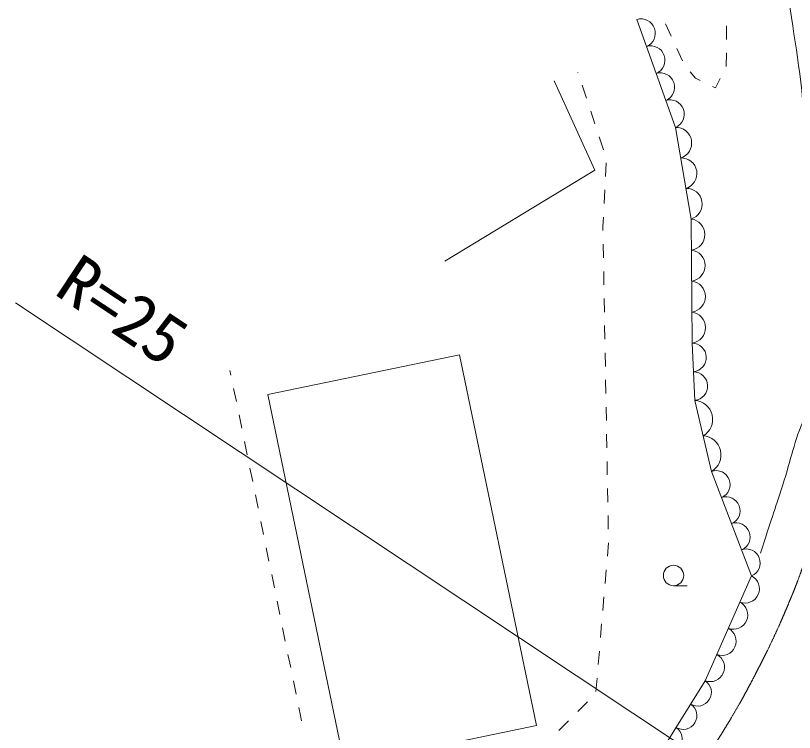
# Model space of a CAD drawing. Units: millimetres, scale not verified. Extents: x 40000 to 680000, y 20000 to 380000.
# Drawn here: x 353889 to 382580, y 281468 to 307870 of the extents above; entities that cross this region are included whole.
import ezdxf
from ezdxf.enums import TextEntityAlignment as Align

# ---------------------------------------------------------------- set-up
doc = ezdxf.new("R2010")
doc.units = ezdxf.units.MM
doc.header["$LTSCALE"] = 1000
doc.linetypes.add('CHAIN', pattern=[18.5, 12, -1.5, 3.5, -1.5])
for name, color, linetype, lineweight in [('M-BGD', 7, 'Continuous', 13), ('M-BMK', 2, 'CHAIN', 13), ('M-STR-HTXT', 7, 'Continuous', 13)]:
    doc.layers.add(name, color=color, linetype=linetype, lineweight=lineweight)
doc.styles.add('ＭＳ ゴシック', font='')
doc.styles.get('ＭＳ ゴシック').set_extended_font_data('MS Gothic')

msp = doc.modelspace()

# ---------------------------------------------------------------- linework, layer by layer
at = {"layer": 'M-BGD'}
for p, q in [((377830, 307569), (378038, 307115)), ((380074, 306993), (380076, 307493)), ((378246, 306660), (378454, 306205)), ((380071, 305993), (380072, 306493)), ((374603, 305777), (374601, 305783)), ((378745, 305802), (378940, 305564)), ((378940, 305564), (379112, 305479)), ((375231, 302172), (373728, 305468)), ((374917, 304828), (374760, 305303)), ((379667, 305208), (379844, 305548)), ((379561, 305260), (379667, 305208)), ((375232, 303879), (375075, 304353)), ((375546, 302930), (375389, 303404)), ((375619, 301948), (375645, 302447)), ((369706, 298829), (375231, 302172)), ((375568, 300949), (375593, 301448)), ((375524, 300089), (375542, 300450)), ((375526, 299950), (375524, 300089)), ((375544, 298950), (375535, 299450)), ((375562, 297950), (375553, 298450)), ((375580, 296951), (375571, 297451)), ((375598, 295951), (375589, 296451)), ((370248, 295377), (363184, 293912)), ((373078, 281726), (370248, 295377)), ((375615, 294951), (375607, 295451)), ((361822, 294631), (361787, 294801)), ((375633, 293951), (375624, 294451)), ((362022, 293651), (361922, 294141)), ((363184, 293912), (366014, 280261)), ((375651, 292951), (375642, 293451)), ((362222, 292671), (362122, 293161)), ((375669, 291951), (375660, 292451)), ((362422, 291692), (362322, 292181)), ((375687, 290952), (375678, 291452)), ((362623, 290712), (362523, 291202)), ((375705, 289952), (375696, 290452)), ((362823, 289732), (362723, 290222)), ((363023, 288752), (362923, 289242)), ((375723, 288952), (375714, 289452)), ((375690, 287954), (375732, 288445)), ((375732, 288445), (375732, 288452)), ((363223, 287773), (363123, 288262)), ((363423, 286793), (363323, 287283)), ((375605, 286957), (375648, 287456)), ((378126, 286873), (378626, 286873)), ((375520, 285961), (375563, 286459)), ((363624, 285813), (363523, 286303)), ((363824, 284833), (363724, 285323)), ((375435, 284965), (375478, 285463)), ((364024, 283854), (363924, 284343)), ((375350, 283968), (375393, 284466)), ((375266, 282972), (375308, 283470)), ((364224, 282874), (364124, 283364)), ((364384, 282092), (364324, 282384)), ((374604, 282243), (374958, 282597)), ((364423, 281894), (364384, 282092)), ((373928, 281567), (374251, 281890)), ((366014, 280261), (373078, 281726)), ((373901, 281533), (373928, 281567))]:
    msp.add_line(p, q, dxfattribs=at)
msp.add_lwpolyline([(373927, 274766), (379288, 283372), (381001, 287233), (379525, 291082), (378907, 293699), (378810, 295807), (378778, 300378), (378196, 303754), (376777, 307726)], dxfattribs=at)
msp.add_circle((378126, 287248), 375, dxfattribs=at)
for centre, radius, start, end in [((376928, 307220), 528, 292.7051, 106.6284), ((377283, 306227), 528, 292.7051, 106.6284), ((377638, 305234), 528, 292.7051, 106.6284), ((377993, 304241), 528, 292.7051, 106.6284), ((378218, 303178), 576, 287.3577, 92.1888), ((378412, 302053), 576, 287.3577, 92.1888), ((378606, 300928), 576, 287.3577, 92.1888), ((378706, 299806), 576, 278.0244, 82.7856), ((378714, 298663), 576, 278.0244, 82.7856), ((378722, 297521), 576, 278.0244, 82.7856), ((378730, 296378), 576, 278.0244, 82.7856), ((378806, 295279), 528, 275.7079, 89.557), ((378855, 294225), 528, 275.7079, 89.557), ((378865, 292998), 702, 300.0018, 86.568), ((379174, 291690), 702, 300.0018, 86.568), ((379695, 290595), 516, 292.6962, 109.2569), ((380064, 289633), 516, 292.6962, 109.2569), ((380433, 288671), 516, 292.6962, 109.2569), ((380802, 287709), 516, 292.6962, 109.2569), ((380760, 286762), 529, 249.196, 62.968), ((380332, 285797), 529, 249.196, 62.968), ((379904, 284832), 529, 249.196, 62.968), ((379476, 283867), 529, 249.196, 62.968), ((379014, 282946), 507, 238.8771, 57.2869), ((378478, 282085), 507, 238.8771, 57.2869), ((377942, 281225), 507, 238.8771, 57.2869)]:
    msp.add_arc(centre, radius, start, end, dxfattribs=at)
for points, knots in [([(397324, 305233), (396170, 304843), (395504, 304678), (394368, 304240), (392826, 303645), (391950, 303320), (390491, 302544), (389329, 301925), (388705, 301519), (387646, 300738), (386672, 300022), (386213, 299512), (385287, 298735), (384780, 298309), (384542, 298008), (383983, 297653), (383855, 297571), (383777, 297529), (383631, 297487), (383558, 297467), (383513, 297457), (383437, 297466), (383292, 297484), (383185, 297487), (383085, 297595), (382936, 297758), (382960, 297921), (382935, 298141), (382865, 298751), (382991, 299099), (382999, 299713), (383023, 301412), (383061, 302368), (382941, 304063), (382799, 306063), (382530, 307165), (382284, 309155), (382007, 311402), (381751, 312651), (381606, 314910), (381480, 316870), (381414, 317979), (381551, 319938), (381737, 322582), (381831, 324102), (382574, 326647), (382839, 327556), (382922, 328159), (383555, 328864), (383971, 329328), (384373, 329397), (384936, 329664), (385594, 329975), (385963, 330197), (386681, 330318), (387801, 330507), (388454, 330299), (389588, 330245), (390811, 330188), (391503, 330203), (392714, 330027), (394010, 329839), (394745, 329719), (395986, 329300), (397526, 328780), (398365, 328382), (399766, 327556), (401192, 326715), (401988, 326194), (403182, 325048), (404363, 323915), (404913, 323152), (405799, 321777), (406852, 320144), (407351, 319154), (408053, 317342), (408618, 315882), (408753, 315000), (409119, 313477), (409273, 312839), (409399, 312484), (409458, 311830), (409514, 311216), (409554, 310855), (409423, 310253), (409351, 309919), (409273, 309730), (409078, 309449), (408792, 309034), (408574, 308826), (408150, 308553), (407728, 308281), (407431, 308241), (406955, 308079), (405436, 307563), (404563, 307336), (403005, 306951), (402376, 306796), (402007, 306783), (401382, 306612), (399767, 306171), (398910, 305769), (397324, 305233)], [0, 0, 0, 0, 1, 1, 1, 2, 2, 2, 3, 3, 3, 4, 4, 4, 5, 5, 5, 6, 6, 6, 7, 7, 7, 8, 8, 8, 9, 9, 9, 10, 10, 10, 11, 11, 11, 12, 12, 12, 13, 13, 13, 14, 14, 14, 15, 15, 15, 16, 16, 16, 17, 17, 17, 18, 18, 18, 19, 19, 19, 20, 20, 20, 21, 21, 21, 22, 22, 22, 23, 23, 23, 24, 24, 24, 25, 25, 25, 26, 26, 26, 27, 27, 27, 28, 28, 28, 29, 29, 29, 30, 30, 30, 31, 31, 31, 32, 32, 32, 33, 33, 33, 34, 34, 34, 34]), ([(381328, 288068), (381727, 289294), (381827, 289601), (382148, 290583), (382469, 291567), (382548, 292158), (382972, 293103), (383602, 294508), (384076, 295250), (384983, 296495), (385799, 297617), (386312, 298229), (387382, 299112), (388379, 299936), (388852, 300196), (390173, 300892)], [0, 0, 0, 0, 1, 1, 1, 2, 2, 2, 3, 3, 3, 4, 4, 4, 5, 5, 5, 5])]:
    msp.add_open_spline(points, degree=3, knots=knots, dxfattribs=at)
at = {"layer": 'M-BMK'}
msp.add_open_spline([(379260, 280414), (380186, 281879), (380462, 282300), (381120, 283570), (381688, 284664), (381982, 285291), (382453, 286430), (382696, 287016), (382820, 287350), (383009, 287955), (383237, 288686), (383320, 289108), (383526, 289845), (383750, 290647), (383799, 291123), (384108, 291897), (384685, 293346), (385133, 294115), (385988, 295420), (386680, 296479), (387167, 297027), (388120, 297859), (389248, 298844), (389867, 299102), (391408, 299830)], degree=3, knots=[0, 0, 0, 0, 1, 1, 1, 2, 2, 2, 3, 3, 3, 4, 4, 4, 5, 5, 5, 6, 6, 6, 7, 7, 7, 8, 8, 8, 8], dxfattribs=at)
at = {"layer": 'M-STR-HTXT'}
msp.add_line((379240, 280450), (353889, 297287), dxfattribs=at)

# ---------------------------------------------------------------- texts
at = {"layer": 'M-STR-HTXT', "style": 'ＭＳ ゴシック'}
msp.add_text('R=25', height=1833, rotation=326.412, dxfattribs=at).set_placement((357021, 295806), align=Align.BOTTOM_CENTER)

doc.saveas('drawing.dxf')
